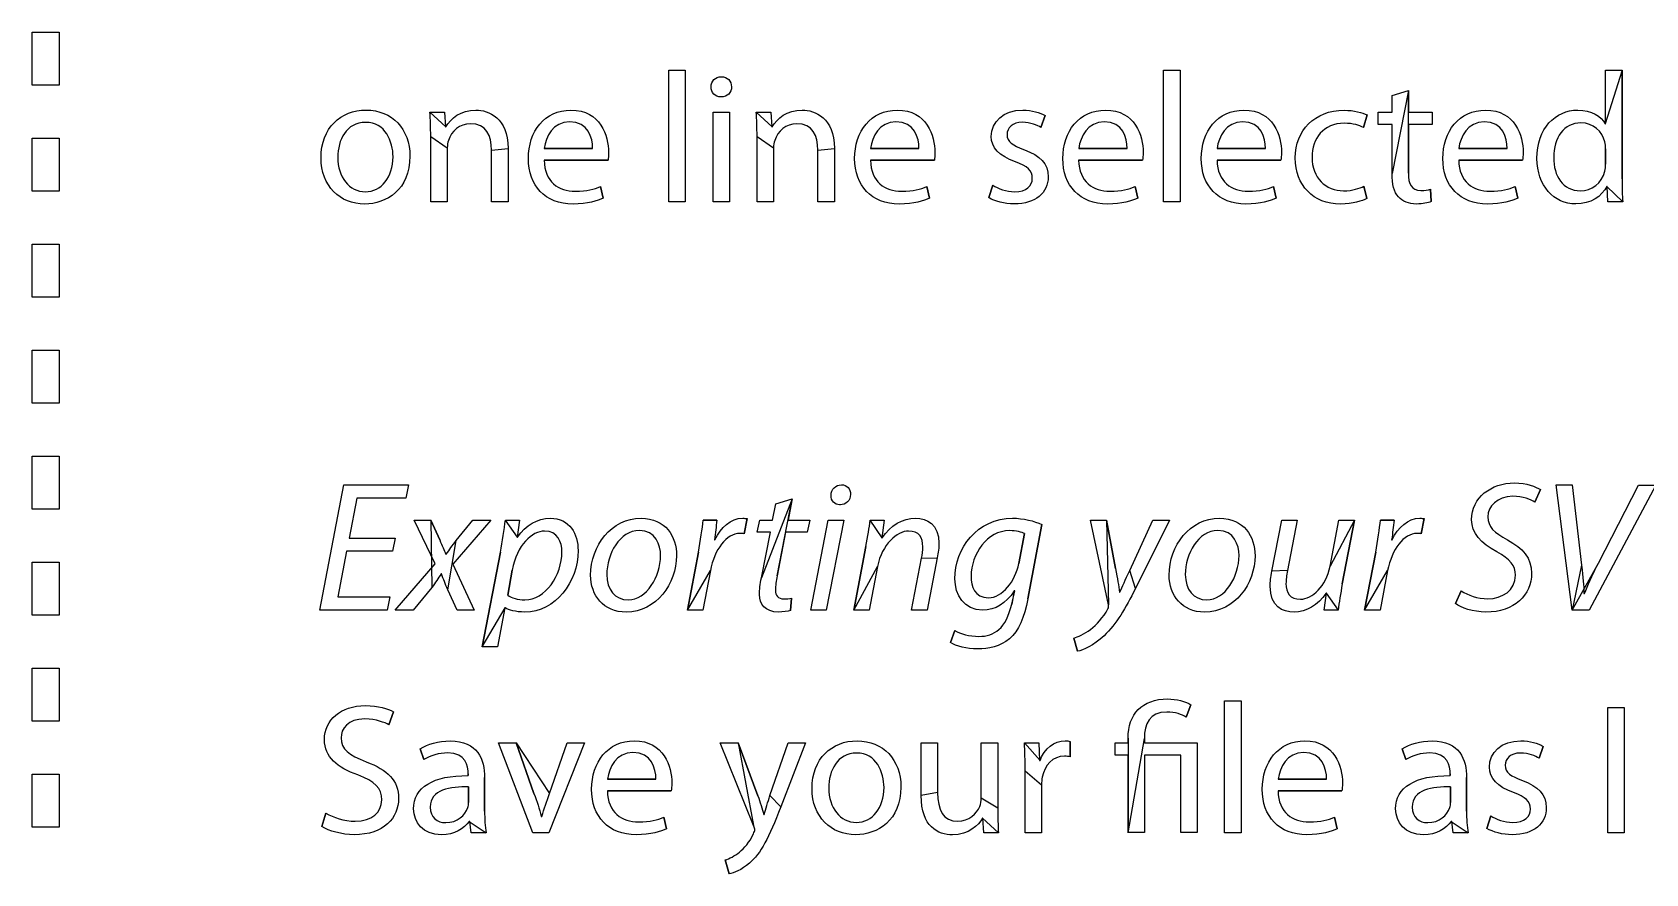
# Model space of a CAD drawing. Extents: x 1 to 901, y -2 to 434.
# Drawn here: x 730.9 to 828.6, y 103.1 to 154 of the extents above; entities that cross this region are included whole.
import ezdxf

# ---------------------------------------------------------------- set-up
doc = ezdxf.new("R2010")
doc.units = 0
doc.layers.add('Design_Template', color=7, linetype='CONTINUOUS')

msp = doc.modelspace()

# ---------------------------------------------------------------- linework, layer by layer
at = {"layer": 'Design_Template', "color": 7}
for points in [[(732.55619, 150.788623), (730.932068, 150.788623), (730.932068, 153.997461), (732.55619, 153.997461), (732.55619, 150.788623), (732.55619, 150.788623), (732.55619, 150.788623)], [(769.471688, 151.70234), (770.472147, 151.70234), (770.472147, 143.724366), (769.471688, 143.724366), (769.471688, 151.70234), (769.471688, 151.70234)], [(799.427819, 151.70234), (800.428279, 151.70234), (800.428279, 143.724366), (799.427819, 143.724366), (799.427819, 151.70234), (799.427819, 151.70234)], [(826.171436, 148.457402), (826.193362, 148.457402), (826.193362, 151.704746), (827.191385, 151.70234), (827.191385, 151.70234), (827.191385, 151.70234), (827.191385, 151.70234)], [(827.191385, 151.70234), (827.191385, 145.129035)], [(773.268887, 150.689149), (773.268887, 150.689149)], [(813.274278, 145.444303), (813.274278, 148.410072), (812.420801, 148.410072), (812.420801, 149.162544), (813.274278, 149.162544), (813.274278, 150.162097), (814.252811, 150.466135), (814.252811, 150.466135), (814.252811, 150.466135)], [(814.252811, 150.466135), (814.252811, 149.162544), (815.686912, 149.162544), (815.686912, 148.410072), (814.252811, 148.410072), (814.252811, 145.477194)], [(755.011311, 149.162544), (755.898082, 149.162544), (755.954926, 148.26407), (755.975228, 148.26407)], [(772.155551, 143.722762), (772.155551, 149.16094), (773.15601, 149.16094), (773.15601, 143.722762), (772.155551, 143.722762), (772.155551, 143.722762), (772.155551, 143.722762)], [(774.768764, 149.162544), (775.657159, 149.162544), (775.712379, 148.26407), (775.734305, 148.26407)], [(792.254881, 148.949157), (792.003954, 148.230377)], [(811.754911, 148.994882), (811.528346, 148.231179)], [(732.55619, 144.370947), (730.932068, 144.370947), (730.932068, 147.579785), (732.55619, 147.579785), (732.55619, 144.370947), (732.55619, 144.370947), (732.55619, 144.370947)], [(756.059682, 146.991765), (756.059682, 143.721959), (755.057599, 143.721959), (755.055974, 147.69049), (755.055974, 147.69049), (755.055974, 147.69049)], [(775.817135, 146.991765), (775.817135, 143.721959), (774.816676, 143.721959), (774.815051, 147.69049), (774.815051, 147.69049), (774.815051, 147.69049), (774.815051, 147.69049)], [(759.741569, 146.969303), (759.741569, 143.721959), (758.741109, 143.721959), (758.741109, 146.856994)], [(761.933322, 146.970106), (764.858367, 146.970106), (764.858367, 146.970106)], [(779.499021, 146.969303), (779.499021, 143.721959), (778.500186, 143.721959), (778.500186, 146.856994)], [(781.692399, 146.970106), (784.617444, 146.970106), (784.617444, 146.970106)], [(794.301276, 146.970106), (797.224697, 146.970106), (797.224697, 146.970106), (797.224697, 146.970106)], [(802.678501, 146.970106), (805.601922, 146.970106), (805.601922, 146.970106), (805.601922, 146.970106)], [(817.310222, 146.970106), (820.233643, 146.970106), (820.233643, 146.970106), (820.233643, 146.970106)], [(826.193362, 146.006652), (826.193362, 146.947644), (826.193362, 146.947644), (826.193362, 146.947644), (826.190925, 146.947644)], [(749.429201, 146.431021), (749.429201, 146.431021), (749.429201, 146.431021)], [(753.796467, 146.48878), (753.796467, 146.48878), (753.796467, 146.48878)], [(765.792238, 146.264161), (761.923577, 146.262557), (761.923577, 146.262557), (761.923577, 146.262557), (761.923577, 146.262557)], [(785.551315, 146.264161), (781.682654, 146.262557), (781.682654, 146.262557), (781.682654, 146.262557), (781.682654, 146.262557)], [(798.157755, 146.264161), (794.289095, 146.262557), (794.289095, 146.262557), (794.289095, 146.262557), (794.289095, 146.262557)], [(806.538229, 146.264161), (802.667944, 146.262557), (802.667944, 146.262557), (802.667944, 146.262557), (802.667944, 146.262557)], [(821.166702, 146.264161), (817.299666, 146.262557), (817.299666, 146.262557), (817.299666, 146.262557), (817.299666, 146.262557)], [(765.336671, 144.657336), (765.506392, 143.948985)], [(785.094124, 144.657336), (785.265469, 143.948985)], [(788.840975, 143.985084), (789.094338, 144.734348), (789.094338, 144.734348), (789.094338, 144.734348)], [(797.702189, 144.657336), (797.87191, 143.948985)], [(806.081038, 144.657336), (806.250759, 143.948985)], [(811.56164, 144.670973), (811.730549, 143.924918), (811.730549, 143.924918), (811.730549, 143.924918)], [(820.711135, 144.657336), (820.88248, 143.948985)], [(827.237673, 143.724366), (826.340345, 143.724366), (826.294057, 144.670171), (826.272132, 144.670171)], [(815.58378, 144.489674), (815.630068, 143.748432)], [(732.55619, 137.953271), (730.932068, 137.953271), (730.932068, 141.162109), (732.55619, 141.162109), (732.55619, 137.953271), (732.55619, 137.953271), (732.55619, 137.953271)], [(732.55619, 131.535594), (730.932068, 131.535594), (730.932068, 134.744433), (732.55619, 134.744433), (732.55619, 131.535594), (732.55619, 131.535594), (732.55619, 131.535594)], [(732.55619, 125.117918), (730.932068, 125.117918), (730.932068, 128.326756), (732.55619, 128.326756), (732.55619, 125.117918), (732.55619, 125.117918), (732.55619, 125.117918)], [(752.751344, 122.577321), (749.962726, 122.577321), (749.438946, 119.813709), (752.577563, 119.813709), (752.419211, 119.016313), (748.336979, 119.016313), (749.793005, 126.588368), (753.703892, 126.588368), (753.54554, 125.790972), (750.587201, 125.790972), (750.121078, 123.365091), (752.909696, 123.365091), (752.751344, 122.577321), (752.751344, 122.577321), (752.751344, 122.577321)], [(822.247556, 126.306793), (821.90649, 125.55432)], [(824.167269, 119.016313), (823.21066, 126.588368), (824.176201, 126.588368), (824.734899, 121.734199)], [(825.759721, 121.856937), (828.194281, 126.587566), (829.239404, 126.587566), (825.201023, 119.013906), (824.167269, 119.016313), (824.167269, 119.016313), (824.167269, 119.016313), (824.167269, 119.016313)], [(775.076535, 120.969693), (775.62224, 123.72448), (774.82642, 123.72448), (774.97584, 124.452887), (775.761103, 124.452887), (775.954374, 125.454044), (776.94184, 125.756477), (776.94184, 125.756477), (776.94184, 125.756477)], [(776.94184, 125.756477), (776.690913, 124.452887), (778.010513, 124.452887), (777.861094, 123.72448), (776.541494, 123.72448), (776.029083, 121.083607)], [(779.844148, 125.387461), (779.82953, 125.387461), (779.82953, 125.386659), (779.828718, 125.386659), (779.828718, 125.386659)], [(755.115255, 120.373651), (754.000295, 119.013906), (752.908884, 119.013906), (755.319894, 121.812013), (754.046582, 124.452084), (755.068967, 124.452084), (755.068967, 124.452887), (755.068967, 124.452887), (755.068967, 124.452887)], [(755.068967, 124.452887), (755.60168, 123.264012)], [(756.603763, 123.218286), (757.615592, 124.452887), (758.707002, 124.452887), (756.388567, 121.801584), (757.686241, 119.013906), (756.66142, 119.013906), (756.102722, 120.237276)], [(759.58078, 124.467326), (760.44319, 124.467326), (760.286462, 123.433278), (760.306763, 123.433278)], [(771.554625, 124.452887), (772.382928, 124.452887)], [(774.212502, 124.554767), (774.029788, 123.634633)], [(778.066545, 119.016313), (779.124661, 124.452887), (780.068276, 124.452887), (779.01016, 119.016313), (778.066545, 119.016313), (778.066545, 119.016313), (778.066545, 119.016313)], [(781.669661, 124.456898), (782.511769, 124.456898), (782.375343, 123.389959), (782.395644, 123.389959)], [(792.05349, 124.198586), (791.211382, 119.703004)], [(796.09918, 119.339603), (794.997212, 124.452084), (795.971686, 124.452084), (795.971686, 124.452887), (795.971686, 124.452887), (795.971686, 124.452887)], [(795.971686, 124.452887), (796.519015, 121.53124)], [(797.383861, 121.41893), (798.784667, 124.452084), (799.783502, 124.452084), (797.724927, 120.317497)], [(805.990087, 121.373204), (806.58208, 124.452084), (807.525695, 124.452084), (806.945071, 121.41893)], [(809.516058, 121.665209), (810.050394, 124.452887), (810.993197, 124.452887), (810.993197, 124.452887), (810.993197, 124.452887)], [(810.993197, 124.452887), (810.254221, 120.59827)], [(812.560476, 124.452887), (813.38959, 124.452887)], [(815.219164, 124.554767), (815.036451, 123.634633)], [(772.235133, 123.272836), (772.270051, 123.272836)], [(790.666489, 121.839288), (791.018112, 123.645062), (791.018112, 123.645062)], [(813.241795, 123.272836), (813.27509, 123.272836)], [(755.966295, 122.398428), (756.001214, 122.398428)], [(758.171042, 116.790181), (759.273009, 122.522771)], [(769.941059, 122.308581), (769.941059, 122.308581), (769.941059, 122.308581)], [(770.596393, 119.016313), (771.267155, 122.521968)], [(780.669202, 119.016313), (781.408178, 122.872534)], [(785.731592, 122.18504), (785.11605, 119.016313), (784.172435, 119.016313), (784.774984, 122.150545)], [(804.967702, 122.308581), (804.967702, 122.308581), (804.967702, 122.308581)], [(811.603867, 119.016313), (812.27463, 122.521968)], [(732.55619, 118.700242), (730.932068, 118.700242), (730.932068, 121.90908), (732.55619, 121.90908), (732.55619, 118.700242), (732.55619, 118.700242), (732.55619, 118.700242)], [(755.704812, 121.203938), (755.68451, 121.203938)], [(759.990059, 121.442194), (759.717207, 119.925216), (759.717207, 119.925216)], [(765.720776, 121.161421), (765.720776, 121.161421), (765.720776, 121.161421)], [(771.994762, 121.408502), (771.538384, 119.016313), (770.596393, 119.016313), (770.596393, 119.016313), (770.596393, 119.016313), (770.596393, 119.016313)], [(782.113859, 121.65478), (781.612817, 119.013906), (780.669202, 119.016313), (780.669202, 119.016313), (780.669202, 119.016313), (780.669202, 119.016313)], [(800.747419, 121.161421), (800.747419, 121.161421)], [(812.999801, 121.408502), (812.543422, 119.016313), (811.603867, 119.016313), (811.603867, 119.016313), (811.603867, 119.016313)], [(790.234473, 119.366076), (790.415562, 120.174703), (790.382268, 120.174703)], [(817.105583, 119.419824), (817.446649, 120.185132), (817.446649, 120.185132), (817.446649, 120.185132)], [(776.895553, 119.737499), (776.849265, 118.994653)], [(796.769942, 120.092878), (796.791868, 120.092878)], [(810.003294, 119.013906), (809.149818, 119.013906), (809.297613, 120.035119), (809.277311, 120.035119)], [(824.884319, 120.025492), (824.917613, 120.025492)], [(759.566975, 119.143062), (759.54505, 119.143062), (759.102476, 116.794192), (758.17023, 116.794192), (758.17023, 116.790181), (758.171042, 116.790181), (758.171042, 116.790181)], [(786.5266, 117.052504), (786.797829, 117.780108), (786.797829, 117.780108), (786.797829, 117.780108)], [(794.220882, 116.519034), (793.994317, 117.314826)], [(732.55619, 112.282566), (730.932068, 112.282566), (730.932068, 115.491404), (732.55619, 115.491404), (732.55619, 112.282566), (732.55619, 112.282566), (732.55619, 112.282566)], [(803.123511, 113.515562), (804.122346, 113.515562), (804.122346, 105.537588), (803.123511, 105.537588), (803.123511, 113.515562), (803.123511, 113.515562)], [(752.799256, 112.864168), (752.526403, 112.066772)], [(801.07874, 113.281317), (800.794519, 112.528844)], [(827.326187, 113.111248), (827.326187, 105.537588), (826.336284, 105.537588), (826.336284, 113.111248), (827.326187, 113.111248), (827.326187, 113.111248)], [(754.645071, 109.962576), (754.418506, 110.61397)], [(762.254898, 107.919348), (763.323571, 110.975767), (764.368694, 110.975767), (762.208611, 105.537588), (761.250379, 105.537588), (759.160133, 110.975767), (760.229617, 110.975767), (760.229617, 110.975767), (760.229617, 110.975767)], [(760.229617, 110.975767), (761.309659, 107.919348)], [(774.610412, 105.965166), (772.575386, 110.975767), (773.666797, 110.975767), (773.666797, 110.975767), (773.666797, 110.975767), (773.666797, 110.975767)], [(773.666797, 110.975767), (774.871896, 107.762115)], [(775.600315, 107.784577), (776.694974, 110.975767), (777.753089, 110.975767), (776.250776, 107.09949)], [(784.75387, 107.794204), (784.75387, 110.974965), (785.752706, 110.974965), (785.752706, 107.96347)], [(788.391905, 107.637773), (788.391905, 110.974965), (789.392365, 110.974965), (789.392365, 107.020072), (789.392365, 107.020072), (789.392365, 107.020072)], [(791.003495, 110.974965), (791.877273, 110.974965), (791.912191, 109.908026), (791.958479, 109.908026)], [(793.768564, 111.064812), (793.768564, 110.133447)], [(797.279917, 105.536786), (797.279917, 110.224096), (796.506022, 110.224096), (796.506022, 110.976569), (797.279917, 110.976569), (797.279917, 111.267771)], [(798.267384, 111.248518), (798.267384, 110.978976), (801.465281, 110.978976), (801.465281, 105.541599), (800.475378, 105.541599), (800.475378, 110.227305), (798.267384, 110.227305), (798.267384, 105.541599), (797.277481, 105.541599), (797.277481, 105.537588), (797.279917, 105.537588), (797.279917, 105.536786), (797.279917, 105.536786)], [(814.103392, 109.962576), (813.876827, 110.61397)], [(822.415652, 110.763983), (822.164725, 110.045204)], [(732.55619, 105.86489), (730.932068, 105.86489), (730.932068, 109.073728), (732.55619, 109.073728), (732.55619, 105.86489), (732.55619, 105.86489), (732.55619, 105.86489)], [(757.330558, 108.996716), (757.330558, 109.109025)], [(758.322085, 108.873978), (758.322085, 106.840377), (758.322085, 106.840377)], [(765.766252, 108.785735), (768.689673, 108.785735), (768.689673, 108.785735), (768.689673, 108.785735)], [(792.039685, 108.436774), (792.039685, 105.536786), (791.049782, 105.536786), (791.049782, 109.278291), (791.049782, 109.278291), (791.049782, 109.278291)], [(806.374192, 108.785735), (809.297613, 108.785735), (809.297613, 108.785735), (809.297613, 108.785735)], [(816.788879, 108.996716), (816.788879, 109.109025)], [(817.778782, 108.873978), (817.778782, 106.840377), (817.778782, 106.840377)], [(757.354108, 107.372242), (757.354108, 108.314036), (757.354108, 108.314036), (757.354108, 108.314036)], [(769.624355, 108.076582), (765.755695, 108.076582), (765.755695, 108.076582), (765.755695, 108.076582), (765.755695, 108.076582)], [(779.157956, 108.245848), (779.157956, 108.245848)], [(783.526034, 108.302805), (783.526034, 108.302805), (783.526034, 108.302805)], [(810.232296, 108.076582), (806.363635, 108.076582), (806.363635, 108.076582), (806.363635, 108.076582), (806.363635, 108.076582)], [(816.812429, 107.372242), (816.812429, 108.314036), (816.812429, 108.314036)], [(748.466097, 105.910616), (748.712151, 106.728067), (748.712151, 106.728067), (748.712151, 106.728067)], [(761.753857, 106.525911), (761.788775, 106.525911)], [(775.225955, 106.649451), (775.24788, 106.649451)], [(819.001746, 105.799911), (819.255109, 106.549977), (819.255109, 106.549977), (819.255109, 106.549977)], [(758.4106, 105.536786), (757.500279, 105.536786), (757.420697, 106.221873), (757.387403, 106.221873)], [(769.167165, 106.470558), (769.33851, 105.762207)], [(789.437028, 105.536786), (788.550257, 105.536786), (788.493413, 106.422425), (788.473112, 106.422425)], [(809.775105, 106.470558), (809.94645, 105.762207)], [(817.868921, 105.536786), (816.960224, 105.536786), (816.879018, 106.221873), (816.844099, 106.221873)], [(773.134084, 103.053948), (772.881533, 103.885839)]]:
    msp.add_lwpolyline(points, close=True, dxfattribs=at)
for points in [[(772.032117, 150.689149), (772.032117, 151.039715), (772.291977, 151.307653), (772.657404, 151.307653)], [(772.633043, 150.082679), (772.278984, 150.082679), (772.032117, 150.352221), (772.032117, 150.689149)], [(773.268887, 150.689149), (773.28188, 150.352221), (773.030953, 150.082679), (772.633043, 150.082679)], [(772.657404, 151.307653), (773.030953, 151.307653), (773.268887, 151.038912), (773.268887, 150.689149)], [(748.416561, 146.396526), (748.416561, 148.216739), (749.62166, 149.285282), (751.145899, 149.285282)], [(751.127222, 148.544843), (749.944048, 148.544843), (749.429201, 147.464267), (749.429201, 146.431021)], [(752.776518, 146.455889), (752.776518, 147.376024), (752.310395, 148.544843), (751.127222, 148.544843)], [(751.145899, 149.285282), (752.727795, 149.285282), (753.796467, 148.149354), (753.796467, 146.48878)], [(755.055974, 147.69049), (755.055974, 148.251234), (755.044606, 148.711703), (755.011311, 149.162544)], [(755.975228, 148.26407), (756.248081, 148.782297), (756.885549, 149.285282), (757.79587, 149.285282)], [(757.79587, 149.285282), (758.558395, 149.285282), (759.741569, 148.834441), (759.741569, 146.969303)], [(760.968593, 146.353207), (760.968593, 147.994527), (761.945503, 149.28448), (763.550948, 149.28448)], [(763.470554, 148.577734), (762.458726, 148.577734), (762.014528, 147.657599), (761.933322, 146.970106)], [(764.858367, 146.970106), (764.87136, 147.59984), (764.596883, 148.577734), (763.470554, 148.577734)], [(763.550948, 149.28448), (765.34804, 149.28448), (765.827156, 147.724183), (765.827156, 146.72463)], [(774.815051, 147.69049), (774.815051, 148.251234), (774.803683, 148.711703), (774.768764, 149.162544)], [(775.734305, 148.26407), (776.007158, 148.782297), (776.644626, 149.285282), (777.553322, 149.285282)], [(777.553322, 149.285282), (778.315848, 149.285282), (779.499021, 148.834441), (779.499021, 146.969303)], [(780.726046, 146.353207), (780.726046, 147.994527), (781.70458, 149.28448), (783.308401, 149.28448)], [(783.229631, 148.577734), (782.217803, 148.577734), (781.773605, 147.657599), (781.692399, 146.970106)], [(784.617444, 146.970106), (784.628813, 147.59984), (784.35596, 148.577734), (783.229631, 148.577734)], [(783.308401, 149.28448), (785.105493, 149.28448), (785.584609, 147.724183), (785.584609, 146.72463)], [(789.000139, 147.691292), (789.000139, 148.568107), (789.718814, 149.286085), (790.901987, 149.286085)], [(790.877625, 148.546447), (790.28482, 148.546447), (789.954311, 148.209519), (789.954311, 147.803601)], [(792.003954, 148.230377), (791.786322, 148.365148), (791.388412, 148.546447), (790.877625, 148.546447)], [(790.901987, 149.286085), (791.459061, 149.286085), (791.94711, 149.129654), (792.254881, 148.949157)], [(793.334111, 146.353207), (793.334111, 147.994527), (794.311021, 149.28448), (795.916466, 149.28448)], [(795.836884, 148.577734), (794.825055, 148.577734), (794.380858, 147.657599), (794.301276, 146.970106)], [(797.224697, 146.970106), (797.23769, 147.59984), (796.963213, 148.577734), (795.836884, 148.577734)], [(795.916466, 149.28448), (797.713558, 149.28448), (798.192674, 147.724183), (798.192674, 146.72463)], [(801.71296, 146.353207), (801.71296, 147.994527), (802.68987, 149.28448), (804.295315, 149.28448)], [(804.214109, 148.577734), (803.20228, 148.577734), (802.758083, 147.657599), (802.678501, 146.970106)], [(805.601922, 146.970106), (805.614915, 147.59984), (805.340438, 148.577734), (804.214109, 148.577734)], [(804.295315, 149.28448), (806.094031, 149.28448), (806.571523, 147.724183), (806.571523, 146.72463)], [(807.408758, 146.387702), (807.408758, 148.062715), (808.570006, 149.27726), (810.367098, 149.27726)], [(810.367098, 149.27726), (810.959091, 149.27726), (811.482058, 149.129654), (811.754911, 148.994882)], [(816.343057, 146.353207), (816.343057, 147.994527), (817.319967, 149.28448), (818.925413, 149.28448)], [(818.84583, 148.577734), (817.834002, 148.577734), (817.389804, 147.657599), (817.310222, 146.970106)], [(820.233643, 146.970106), (820.246636, 147.59984), (819.973784, 148.577734), (818.84583, 148.577734)], [(818.925413, 149.28448), (820.724128, 149.28448), (821.201621, 147.724183), (821.201621, 146.72463)], [(822.041292, 146.36524), (822.029923, 148.175024), (823.167621, 149.287689), (824.510771, 149.287689)], [(824.699981, 148.511952), (823.667851, 148.511952), (823.052308, 147.61428), (823.052308, 146.410966)], [(824.510771, 149.287689), (825.351254, 149.287689), (825.920509, 148.895409), (826.171436, 148.457402)], [(826.144638, 147.364793), (825.996843, 147.994527), (825.451138, 148.511952), (824.699981, 148.511952)], [(757.469421, 148.46382), (756.810027, 148.46382), (756.297616, 148.003352), (756.127895, 147.451431)], [(758.741109, 146.856994), (758.741109, 147.733809), (758.411412, 148.46382), (757.469421, 148.46382)], [(777.22525, 148.46382), (776.566668, 148.46382), (776.056693, 148.003352), (775.885348, 147.451431)], [(778.500186, 146.856994), (778.500186, 147.733809), (778.170489, 148.46382), (777.22525, 148.46382)], [(790.456165, 146.151852), (789.466263, 146.500813), (789.000139, 147.037491), (789.000139, 147.691292)], [(789.954311, 147.803601), (789.954311, 147.35276), (790.284008, 147.152207), (791.001059, 146.884269)], [(810.367098, 148.488688), (809.104342, 148.488688), (808.421399, 147.568554), (808.421399, 146.433427)], [(811.528346, 148.231179), (811.288787, 148.36595), (810.914427, 148.488688), (810.367098, 148.488688)], [(756.127895, 147.451431), (756.081608, 147.328693), (756.059682, 147.160229), (756.059682, 146.991765)], [(765.827156, 146.72463), (765.827156, 146.522473), (765.805231, 146.36524), (765.792238, 146.264161)], [(775.885348, 147.451431), (775.837437, 147.328693), (775.817135, 147.160229), (775.817135, 146.991765)], [(785.584609, 146.72463), (785.584609, 146.522473), (785.562684, 146.36524), (785.551315, 146.264161)], [(791.001059, 146.884269), (791.957667, 146.524879), (792.444092, 146.052378), (792.444092, 145.242146)], [(798.192674, 146.72463), (798.192674, 146.522473), (798.169124, 146.36524), (798.157755, 146.264161)], [(806.571523, 146.72463), (806.571523, 146.522473), (806.549597, 146.36524), (806.538229, 146.264161)], [(821.201621, 146.72463), (821.201621, 146.522473), (821.178071, 146.36524), (821.166702, 146.264161)], [(826.190925, 146.947644), (826.190925, 147.071184), (826.179557, 147.24045), (826.144638, 147.364793)], [(751.05576, 143.599221), (749.56644, 143.599221), (748.416561, 144.677391), (748.416561, 146.396526)], [(749.429201, 146.431021), (749.429201, 145.240542), (750.122702, 144.341265), (751.10286, 144.341265)], [(753.796467, 146.48878), (753.796467, 144.475234), (752.386729, 143.599221), (751.05576, 143.599221)], [(751.10286, 144.341265), (752.059468, 144.341265), (752.776518, 145.228509), (752.776518, 146.455889)], [(763.676006, 143.598419), (761.980422, 143.598419), (760.968593, 144.711084), (760.968593, 146.353207)], [(761.923577, 146.262557), (761.945503, 144.925274), (762.811973, 144.374156), (763.812432, 144.374156)], [(783.433459, 143.598419), (781.737875, 143.598419), (780.726046, 144.711084), (780.726046, 146.353207)], [(781.682654, 146.262557), (781.70458, 144.925274), (782.569425, 144.374156), (783.569885, 144.374156)], [(791.480987, 145.152299), (791.480987, 145.623998), (791.195141, 145.881507), (790.456165, 146.151852)], [(796.041523, 143.598419), (794.344315, 143.598419), (793.334111, 144.711084), (793.334111, 146.353207)], [(794.289095, 146.262557), (794.311021, 144.925274), (795.17749, 144.374156), (796.17795, 144.374156)], [(804.420372, 143.598419), (802.724788, 143.598419), (801.71296, 144.711084), (801.71296, 146.353207)], [(802.667944, 146.262557), (802.68987, 144.925274), (803.556339, 144.374156), (804.556799, 144.374156)], [(810.149465, 143.600023), (808.4888, 143.600023), (807.408758, 144.723117), (807.408758, 146.387702)], [(808.421399, 146.433427), (808.421399, 145.175563), (809.241581, 144.401431), (810.333803, 144.401431)], [(819.05047, 143.598419), (817.354886, 143.598419), (816.343057, 144.711084), (816.343057, 146.353207)], [(817.299666, 146.262557), (817.319967, 144.925274), (818.186437, 144.374156), (819.186896, 144.374156)], [(824.394646, 143.601628), (823.063677, 143.601628), (822.041292, 144.714292), (822.041292, 146.36524)], [(823.052308, 146.410966), (823.052308, 145.309532), (823.599638, 144.400629), (824.679679, 144.400629)], [(824.679679, 144.400629), (825.348818, 144.400629), (825.96436, 144.837833), (826.147074, 145.580679)], [(826.147074, 145.580679), (826.181993, 145.71545), (826.193362, 145.850221), (826.193362, 146.006652)], [(763.812432, 144.374156), (764.527858, 144.374156), (764.960687, 144.497696), (765.336671, 144.657336)], [(783.569885, 144.374156), (784.286935, 144.374156), (784.71814, 144.497696), (785.094124, 144.657336)], [(789.094338, 144.734348), (789.389117, 144.543422), (789.912896, 144.341265), (790.413938, 144.341265)], [(792.444092, 145.242146), (792.444092, 144.288319), (791.693747, 143.601628), (790.385516, 143.601628)], [(790.413938, 144.341265), (791.141545, 144.341265), (791.480987, 144.701457), (791.480987, 145.152299)], [(796.17795, 144.374156), (796.895, 144.374156), (797.32458, 144.497696), (797.702189, 144.657336)], [(804.556799, 144.374156), (805.272225, 144.374156), (805.705054, 144.497696), (806.081038, 144.657336)], [(810.333803, 144.401431), (810.89981, 144.401431), (811.277419, 144.547433), (811.56164, 144.670973)], [(813.661631, 144.027601), (813.377409, 144.318803), (813.274278, 144.803338), (813.274278, 145.444303)], [(814.252811, 145.477194), (814.252811, 144.803338), (814.444458, 144.422288), (815.003156, 144.422288)], [(819.186896, 144.374156), (819.903946, 144.374156), (820.335151, 144.497696), (820.711135, 144.657336)], [(826.272132, 144.670171), (825.965985, 144.062096), (825.295222, 143.601628), (824.394646, 143.601628)], [(827.191385, 145.129035), (827.191385, 144.6445), (827.202754, 144.094987), (827.237673, 143.724366)], [(765.506392, 143.948985), (765.153957, 143.791752), (764.551408, 143.598419), (763.676006, 143.598419)], [(785.265469, 143.948985), (784.91141, 143.791752), (784.308861, 143.598419), (783.433459, 143.598419)], [(790.385516, 143.601628), (789.784591, 143.601628), (789.225892, 143.758059), (788.840975, 143.985084)], [(797.87191, 143.948985), (797.517851, 143.791752), (796.915301, 143.598419), (796.041523, 143.598419)], [(806.250759, 143.948985), (805.898324, 143.791752), (805.295775, 143.598419), (804.420372, 143.598419)], [(811.730549, 143.924918), (811.469065, 143.790147), (810.888441, 143.600023), (810.149465, 143.600023)], [(814.743297, 143.600023), (814.275549, 143.600023), (813.901189, 143.757257), (813.661631, 144.027601)], [(815.630068, 143.748432), (815.438421, 143.667409), (815.13065, 143.600023), (814.743297, 143.600023)], [(815.003156, 144.422288), (815.277633, 144.422288), (815.435985, 144.443146), (815.58378, 144.489674)], [(820.88248, 143.948985), (820.528422, 143.791752), (819.925872, 143.598419), (819.05047, 143.598419)], [(779.296006, 125.971469), (779.307375, 126.330859), (779.581852, 126.600402), (779.921293, 126.600402)], [(779.921293, 126.600402), (780.263983, 126.600402), (780.479992, 126.350914), (780.479992, 126.015591)], [(818.084117, 124.487382), (818.084117, 125.8375), (819.26729, 126.711909), (820.677029, 126.711909)], [(820.677029, 126.711909), (821.414381, 126.711909), (821.974703, 126.488092), (822.247556, 126.306793)], [(779.828718, 125.386659), (779.511202, 125.386659), (779.296006, 125.634541), (779.296006, 125.971469)], [(780.479992, 126.015591), (780.468623, 125.645772), (780.207139, 125.387461), (779.844148, 125.387461)], [(820.573897, 125.904886), (819.630282, 125.904886), (819.062651, 125.286382), (819.062651, 124.668681)], [(821.90649, 125.55432), (821.666932, 125.689092), (821.18944, 125.914512), (820.573897, 125.904886)], [(759.273009, 122.522771), (759.38751, 123.174165), (759.501198, 123.914604), (759.58078, 124.467326)], [(760.306763, 123.433278), (760.807805, 124.142432), (761.537848, 124.58124), (762.287381, 124.58124)], [(762.287381, 124.58124), (763.481923, 124.58124), (763.981341, 123.614578), (763.981341, 122.615025)], [(764.742242, 121.127728), (764.742242, 122.915051), (766.006622, 124.577229), (767.792345, 124.577229)], [(767.792345, 124.577229), (769.281665, 124.577229), (769.941059, 123.464565), (769.941059, 122.308581)], [(771.267155, 122.521968), (771.403582, 123.230319), (771.495345, 123.948297), (771.554625, 124.452887)], [(772.382928, 124.452887), (772.338264, 124.071035), (772.294413, 123.690788), (772.235133, 123.272836)], [(772.270051, 123.272836), (772.622486, 124.015682), (773.213666, 124.576427), (773.952642, 124.576427)], [(773.952642, 124.576427), (774.032224, 124.576427), (774.144289, 124.565196), (774.212502, 124.554767)], [(781.408178, 122.872534), (781.533235, 123.479004), (781.601448, 124.006858), (781.669661, 124.456898)], [(782.395644, 123.389959), (782.886129, 124.15286), (783.626729, 124.580438), (784.432294, 124.580438)], [(784.432294, 124.580438), (785.091688, 124.580438), (785.8331, 124.209015), (785.8331, 123.061855)], [(786.797017, 120.907121), (786.785648, 122.749796), (788.162904, 124.58124), (790.289693, 124.58124)], [(790.289693, 124.58124), (790.925537, 124.58124), (791.622285, 124.401545), (792.05349, 124.198586)], [(799.770509, 121.127728), (799.770509, 122.915051), (801.033265, 124.577229), (802.818987, 124.577229)], [(802.818987, 124.577229), (804.308308, 124.577229), (804.967702, 123.464565), (804.967702, 122.308581)], [(812.27463, 122.521968), (812.411056, 123.230319), (812.502819, 123.948297), (812.560476, 124.452887)], [(813.38959, 124.452887), (813.343303, 124.071035), (813.299451, 123.690788), (813.241795, 123.272836)], [(813.27509, 123.272836), (813.629148, 124.015682), (814.218705, 124.576427), (814.957681, 124.576427)], [(814.957681, 124.576427), (815.038887, 124.576427), (815.150951, 124.565196), (815.219164, 124.554767)], [(819.608356, 122.542826), (818.629822, 123.061053), (818.084117, 123.665919), (818.084117, 124.487382)], [(819.062651, 124.668681), (819.062651, 124.05098), (819.450004, 123.702821), (820.245824, 123.264012)], [(755.60168, 123.264012), (755.752723, 122.914249), (755.863163, 122.645509), (755.966295, 122.398428)], [(756.001214, 122.398428), (756.217222, 122.702465), (756.329287, 122.893391), (756.603763, 123.218286)], [(761.947127, 123.801493), (761.208151, 123.801493), (760.273469, 122.959173), (759.990059, 121.442194)], [(763.005243, 122.543628), (763.005243, 123.117208), (762.743759, 123.801493), (761.947127, 123.801493)], [(767.689213, 123.837592), (766.50604, 123.835185), (765.709407, 122.408857), (765.720776, 121.161421)], [(768.975518, 122.320614), (768.975518, 122.947942), (768.68074, 123.837592), (767.689213, 123.837592)], [(773.780485, 123.65549), (772.958679, 123.65549), (772.232696, 122.677597), (771.994762, 121.408502)], [(774.029788, 123.634633), (773.972944, 123.64827), (773.881993, 123.65549), (773.780485, 123.65549)], [(783.990533, 123.80069), (783.321394, 123.80069), (782.364786, 123.003294), (782.113859, 121.65478)], [(784.854566, 122.846863), (784.854566, 123.398783), (784.636934, 123.80069), (783.990533, 123.80069)], [(790.107791, 123.826361), (788.731347, 123.826361), (787.787732, 122.408857), (787.776363, 121.062749)], [(791.018112, 123.645062), (790.846767, 123.725283), (790.505701, 123.826361), (790.107791, 123.826361)], [(802.71748, 123.837592), (801.532682, 123.835185), (800.73605, 122.408857), (800.747419, 121.161421)], [(804.002161, 122.320614), (804.002161, 122.947942), (803.707383, 123.837592), (802.71748, 123.837592)], [(814.785524, 123.65549), (813.965342, 123.65549), (813.239359, 122.677597), (812.999801, 121.408502)], [(815.036451, 123.634633), (814.979606, 123.64827), (814.887031, 123.65549), (814.785524, 123.65549)], [(820.245824, 123.264012), (821.18944, 122.770653), (821.713219, 122.175414), (821.713219, 121.241642)], [(763.981341, 122.615025), (763.981341, 120.704964), (762.593528, 118.895179), (760.763142, 118.895179)], [(760.763954, 119.634014), (761.980422, 119.634014), (763.005243, 121.118102), (763.005243, 122.543628)], [(769.941059, 122.308581), (769.941059, 120.633567), (768.734336, 118.891168), (766.892581, 118.891168)], [(767.020075, 119.634014), (768.133411, 119.634014), (768.975518, 121.050716), (768.975518, 122.320614)], [(784.774984, 122.150545), (784.821272, 122.364735), (784.854566, 122.623047), (784.854566, 122.846863)], [(785.8331, 123.061855), (785.8331, 122.826006), (785.786813, 122.477045), (785.731592, 122.18504)], [(804.967702, 122.308581), (804.967702, 120.633567), (803.764227, 118.891168), (801.919224, 118.891168)], [(802.046717, 119.634014), (803.160053, 119.634014), (804.002161, 121.050716), (804.002161, 122.320614)], [(820.734685, 121.126926), (820.734685, 121.688473), (820.406612, 122.105622), (819.608356, 122.542826)], [(755.68451, 121.203938), (755.511541, 120.945627), (755.354813, 120.699348), (755.115255, 120.373651)], [(756.102722, 120.237276), (755.920008, 120.643194), (755.841238, 120.855779), (755.704812, 121.203938)], [(765.720776, 121.161421), (765.720776, 120.273375), (766.211261, 119.634014), (767.020075, 119.634014)], [(788.834479, 119.759159), (789.641668, 119.759159), (790.473219, 120.772349), (790.666489, 121.839288)], [(796.519015, 121.53124), (796.644073, 120.902307), (796.712286, 120.497994), (796.769942, 120.092878)], [(796.791868, 120.092878), (796.941287, 120.441839), (797.099639, 120.822889), (797.383861, 121.41893)], [(800.747419, 121.161421), (800.747419, 120.273375), (801.237904, 119.634014), (802.046717, 119.634014)], [(805.886955, 120.462696), (805.886955, 120.719404), (805.921874, 121.013012), (805.990087, 121.373204)], [(806.945071, 121.41893), (806.876858, 121.114893), (806.843564, 120.856581), (806.843564, 120.620732)], [(807.730335, 119.676531), (808.41409, 119.676531), (809.289492, 120.462696), (809.516058, 121.665209)], [(821.713219, 121.241642), (821.713219, 119.926821), (820.666472, 118.892772), (818.948962, 118.892772)], [(824.734899, 121.734199), (824.825038, 120.95766), (824.871326, 120.519653), (824.884319, 120.025492)], [(824.917613, 120.025492), (825.110884, 120.497994), (825.339885, 121.05954), (825.759721, 121.856937)], [(766.892581, 118.891168), (765.516137, 118.891168), (764.742242, 119.903556), (764.742242, 121.127728)], [(774.96041, 119.949282), (774.96041, 120.265353), (774.995329, 120.57661), (775.076535, 120.969693)], [(776.029083, 121.083607), (775.972239, 120.778767), (775.927576, 120.498796), (775.927576, 120.218825)], [(775.927576, 120.218825), (775.927576, 119.893128), (776.085928, 119.690971), (776.451355, 119.690971)], [(788.470675, 119.018719), (787.367084, 119.018719), (786.797017, 119.939656), (786.797017, 120.907121)], [(787.776363, 121.062749), (787.776363, 120.468312), (787.993995, 119.759159), (788.834479, 119.759159)], [(790.382268, 120.174703), (789.904776, 119.400571), (789.234013, 119.018719), (788.470675, 119.018719)], [(797.724927, 120.317497), (797.132934, 119.137446), (796.576672, 118.182817), (795.824703, 117.462433)], [(801.919224, 118.891168), (800.544404, 118.891168), (799.770509, 119.903556), (799.770509, 121.127728)], [(807.331612, 118.887959), (806.627555, 118.887959), (805.886955, 119.226492), (805.886955, 120.462696)], [(806.843564, 120.620732), (806.843564, 120.059185), (807.083122, 119.676531), (807.730335, 119.676531)], [(810.254221, 120.59827), (810.139721, 119.9918), (810.062575, 119.463946), (810.003294, 119.013906)], [(817.446649, 120.185132), (817.857552, 119.91559), (818.436552, 119.700597), (819.07402, 119.700597)], [(819.07402, 119.700597), (819.938053, 119.700597), (820.734685, 120.205187), (820.734685, 121.126926)], [(759.717207, 119.925216), (759.956765, 119.73429), (760.319756, 119.634014), (760.763954, 119.634014)], [(776.121658, 118.894377), (775.281175, 118.894377), (774.96041, 119.400571), (774.96041, 119.949282)], [(776.451355, 119.690971), (776.609707, 119.690971), (776.770495, 119.703004), (776.895553, 119.737499)], [(788.253855, 117.420718), (789.175545, 117.420718), (789.903152, 117.894824), (790.234473, 119.366076)], [(791.211382, 119.703004), (790.984817, 118.555844), (790.677046, 117.760053), (790.098046, 117.277122)], [(796.064261, 119.090116), (796.110549, 119.179963), (796.110549, 119.247349), (796.09918, 119.339603)], [(809.277311, 120.035119), (808.786014, 119.328372), (808.059219, 118.887959), (807.331612, 118.887959)], [(818.948962, 118.892772), (818.176692, 118.904003), (817.424723, 119.150282), (817.105583, 119.419824)], [(760.763142, 118.895179), (760.170337, 118.895179), (759.784608, 119.017115), (759.566975, 119.143062)], [(776.849265, 118.994653), (776.67792, 118.940103), (776.393699, 118.894377), (776.121658, 118.894377)], [(795.006145, 117.84268), (795.369137, 118.125058), (795.767859, 118.56146), (796.064261, 119.090116)], [(786.797829, 117.780108), (787.127526, 117.577951), (787.673231, 117.420718), (788.253855, 117.420718)], [(790.098046, 117.277122), (789.550717, 116.804621), (788.811741, 116.66985), (788.175897, 116.66985)], [(793.994317, 117.314826), (794.232251, 117.404674), (794.630161, 117.550676), (795.006145, 117.84268)], [(795.824703, 117.462433), (795.210785, 116.843929), (794.540022, 116.58642), (794.220882, 116.519034)], [(788.175897, 116.66985), (787.50351, 116.66985), (786.878223, 116.826281), (786.5266, 117.052504)], [(797.279917, 111.267771), (797.279917, 112.706133), (798.133393, 113.639102), (799.679558, 113.639102)], [(799.679558, 113.639102), (800.191969, 113.639102), (800.794519, 113.483474), (801.07874, 113.281317)], [(748.624449, 111.179528), (748.624449, 112.36038), (749.614351, 113.234789), (751.105296, 113.234789)], [(751.070377, 112.426162), (750.02363, 112.426162), (749.627344, 111.807658), (749.627344, 111.291035)], [(752.526403, 112.066772), (752.275476, 112.201543), (751.76469, 112.426162), (751.070377, 112.426162)], [(751.105296, 113.234789), (751.890559, 113.234789), (752.45819, 113.054292), (752.799256, 112.864168)], [(799.633271, 112.84331), (798.573531, 112.84331), (798.267384, 112.1133), (798.267384, 111.248518)], [(800.794519, 112.528844), (800.55496, 112.697308), (800.123756, 112.84331), (799.633271, 112.84331)], [(750.64973, 109.032815), (749.398343, 109.470019), (748.624449, 110.110985), (748.624449, 111.179528)], [(749.627344, 111.291035), (749.627344, 110.581882), (750.091843, 110.23613), (751.151583, 109.830212)], [(754.418506, 110.61397), (754.874885, 110.905172), (755.533467, 111.097703), (756.228591, 111.097703)], [(756.228591, 111.097703), (757.911182, 111.097703), (758.322085, 109.962576), (758.322085, 108.873978)], [(764.799087, 108.165627), (764.799087, 109.80775), (765.777621, 111.098505), (767.383066, 111.098505)], [(767.383066, 111.098505), (769.180158, 111.098505), (769.659274, 109.536603), (769.659274, 108.53705)], [(778.146127, 108.211353), (778.146127, 110.032368), (779.351226, 111.099307), (780.875465, 111.099307)], [(780.875465, 111.099307), (782.456549, 111.099307), (783.526034, 109.964181), (783.526034, 108.302805)], [(791.049782, 109.278291), (791.049782, 109.920861), (791.036789, 110.470375), (791.003495, 110.974965)], [(791.958479, 109.908026), (792.209406, 110.638037), (792.811955, 111.098505), (793.482718, 111.098505)], [(793.482718, 111.098505), (793.597219, 111.098505), (793.675989, 111.087274), (793.768564, 111.064812)], [(805.407027, 108.165627), (805.407027, 109.80775), (806.385561, 111.098505), (807.989382, 111.098505)], [(807.989382, 111.098505), (809.788098, 111.098505), (810.267214, 109.536603), (810.267214, 108.53705)], [(813.876827, 110.61397), (814.332393, 110.905172), (814.990163, 111.097703), (815.686912, 111.097703)], [(815.686912, 111.097703), (817.369503, 111.097703), (817.778782, 109.962576), (817.778782, 108.873978)], [(819.162534, 109.506119), (819.162534, 110.383736), (819.879585, 111.100911), (821.062758, 111.100911)], [(821.062758, 111.100911), (821.619832, 111.100911), (822.109505, 110.944481), (822.415652, 110.763983)], [(751.151583, 109.830212), (752.449258, 109.336853), (753.108651, 108.717547), (753.108651, 107.607289)], [(756.079172, 110.368494), (755.566761, 110.368494), (755.032425, 110.210459), (754.645071, 109.962576)], [(757.330558, 109.109025), (757.330558, 109.559867), (757.207125, 110.368494), (756.079172, 110.368494)], [(767.30186, 110.39256), (766.290031, 110.39256), (765.845834, 109.473228), (765.766252, 108.785735)], [(768.689673, 108.785735), (768.701042, 109.414667), (768.428189, 110.39256), (767.30186, 110.39256)], [(780.855976, 110.360472), (779.670366, 110.358868), (779.157956, 109.278291), (779.157956, 108.245848)], [(782.503648, 108.271518), (782.503648, 109.190851), (782.039149, 110.360472), (780.855976, 110.360472)], [(793.427498, 110.166337), (792.721817, 110.166337), (792.222399, 109.638483), (792.085973, 108.897242)], [(793.768564, 110.133447), (793.665432, 110.154304), (793.563924, 110.166337), (793.427498, 110.166337)], [(807.9098, 110.39256), (806.897972, 110.39256), (806.453774, 109.473228), (806.374192, 108.785735)], [(809.297613, 108.785735), (809.310606, 109.414667), (809.037753, 110.39256), (807.9098, 110.39256)], [(815.537493, 110.368494), (815.026706, 110.368494), (814.490745, 110.210459), (814.103392, 109.962576)], [(816.788879, 109.109025), (816.788879, 109.559867), (816.665446, 110.368494), (815.537493, 110.368494)], [(820.61856, 107.967481), (819.628658, 108.316442), (819.162534, 108.85312), (819.162534, 109.506119)], [(821.038396, 110.360472), (820.446403, 110.360472), (820.116707, 110.023544), (820.116707, 109.61923)], [(820.116707, 109.61923), (820.116707, 109.168389), (820.446403, 108.967836), (821.161829, 108.698294)], [(822.164725, 110.045204), (821.947093, 110.179975), (821.549183, 110.360472), (821.038396, 110.360472)], [(752.092763, 107.526266), (752.092763, 108.233815), (751.68186, 108.639733), (750.64973, 109.032815)], [(754.02222, 106.974346), (754.02222, 108.289167), (755.205394, 109.007947), (757.330558, 108.996716)], [(769.659274, 108.53705), (769.659274, 108.334893), (769.635724, 108.178462), (769.624355, 108.076582)], [(792.085973, 108.897242), (792.064047, 108.761668), (792.039685, 108.604435), (792.039685, 108.436774)], [(810.267214, 108.53705), (810.267214, 108.334893), (810.243665, 108.178462), (810.232296, 108.076582)], [(813.478917, 106.974346), (813.478917, 108.289167), (814.66209, 109.007947), (816.788879, 108.996716)], [(821.161829, 108.698294), (822.118438, 108.339706), (822.606487, 107.868007), (822.606487, 107.056973)], [(753.108651, 107.607289), (753.108651, 106.43847), (752.231625, 105.416455), (750.42154, 105.416455)], [(750.487317, 106.234708), (751.50077, 106.234708), (752.092763, 106.762562), (752.092763, 107.526266)], [(757.354108, 108.314036), (756.262698, 108.334893), (755.02268, 108.143967), (755.02268, 107.089062)], [(761.309659, 107.919348), (761.492373, 107.425187), (761.639356, 106.975148), (761.753857, 106.525911)], [(761.788775, 106.525911), (761.912209, 106.97595), (762.074621, 107.425187), (762.254898, 107.919348)], [(767.506499, 105.412444), (765.810915, 105.412444), (764.799087, 106.525108), (764.799087, 108.165627)], [(765.755695, 108.076582), (765.777621, 106.7401), (766.64409, 106.18818), (767.642926, 106.18818)], [(774.871896, 107.762115), (774.996953, 107.403528), (775.13338, 106.97595), (775.225955, 106.649451)], [(775.24788, 106.649451), (775.351012, 106.975148), (775.463889, 107.391495), (775.600315, 107.784577)], [(780.785327, 105.413246), (779.294382, 105.413246), (778.146127, 106.49302), (778.146127, 108.211353)], [(779.157956, 108.245848), (779.157956, 107.055369), (779.851456, 106.156894), (780.831614, 106.156894)], [(783.526034, 108.302805), (783.526034, 106.290061), (782.117919, 105.413246), (780.785327, 105.413246)], [(780.831614, 106.156894), (781.788222, 106.156894), (782.503648, 107.042533), (782.503648, 108.271518)], [(786.65247, 105.410839), (785.788437, 105.410839), (784.75387, 105.883341), (784.75387, 107.794204)], [(785.752706, 107.96347), (785.752706, 106.929422), (786.07347, 106.232302), (786.982167, 106.232302)], [(788.301767, 107.131579), (788.356987, 107.278383), (788.391905, 107.456474), (788.391905, 107.637773)], [(808.11444, 105.412444), (806.418856, 105.412444), (805.407027, 106.525108), (805.407027, 108.165627)], [(806.363635, 108.076582), (806.385561, 106.7401), (807.25203, 106.18818), (808.250866, 106.18818)], [(816.812429, 108.314036), (815.719394, 108.334893), (814.481001, 108.143967), (814.481001, 107.089062)], [(821.643382, 106.967928), (821.643382, 107.439627), (821.357536, 107.697939), (820.61856, 107.967481)], [(748.712151, 106.728067), (749.156349, 106.458525), (749.805186, 106.234708), (750.487317, 106.234708)], [(755.703187, 105.412444), (754.588227, 105.412444), (754.02222, 106.18818), (754.02222, 106.974346)], [(755.02268, 107.089062), (755.02268, 106.448898), (755.455509, 106.145663), (755.966295, 106.145663)], [(755.966295, 106.145663), (756.683345, 106.145663), (757.1381, 106.596505), (757.297264, 107.055369)], [(757.297264, 107.055369), (757.333807, 107.157249), (757.354108, 107.270361), (757.354108, 107.372242)], [(758.322085, 106.840377), (758.322085, 106.368677), (758.342387, 105.909011), (758.4106, 105.536786)], [(776.250776, 107.09949), (775.532102, 105.235155), (775.045677, 104.278922), (774.363545, 103.694913)], [(786.982167, 106.232302), (787.65293, 106.232302), (788.119053, 106.69277), (788.301767, 107.131579)], [(789.392365, 107.020072), (789.392365, 106.458525), (789.403734, 105.965166), (789.437028, 105.536786)], [(815.163132, 105.412444), (814.048172, 105.412444), (813.478917, 106.18818), (813.478917, 106.974346)], [(814.481001, 107.089062), (814.481001, 106.448898), (814.912205, 106.145663), (815.424616, 106.145663)], [(815.424616, 106.145663), (816.141666, 106.145663), (816.594796, 106.596505), (816.757209, 107.055369)], [(816.757209, 107.055369), (816.790503, 107.157249), (816.812429, 107.270361), (816.812429, 107.372242)], [(817.778782, 106.840377), (817.778782, 106.368677), (817.800708, 105.909011), (817.868921, 105.536786)], [(819.255109, 106.549977), (819.549888, 106.359853), (820.075291, 106.157696), (820.574709, 106.157696)], [(822.606487, 107.056973), (822.606487, 106.103948), (821.854518, 105.416455), (820.547911, 105.416455)], [(820.574709, 106.157696), (821.302316, 106.157696), (821.643382, 106.516284), (821.643382, 106.967928)], [(750.42154, 105.416455), (749.682564, 105.416455), (748.875375, 105.641073), (748.466097, 105.910616)], [(757.387403, 106.221873), (757.079631, 105.795098), (756.490075, 105.412444), (755.703187, 105.412444)], [(769.33851, 105.762207), (768.984451, 105.604172), (768.381901, 105.412444), (767.506499, 105.412444)], [(767.642926, 106.18818), (768.359976, 106.18818), (768.79118, 106.311721), (769.167165, 106.470558)], [(774.599043, 105.470203), (774.645331, 105.572083), (774.678625, 105.651502), (774.678625, 105.706855)], [(774.678625, 105.706855), (774.678625, 105.763009), (774.658324, 105.842428), (774.610412, 105.965166)], [(788.473112, 106.422425), (788.211628, 105.984419), (787.631004, 105.410839), (786.65247, 105.410839)], [(809.94645, 105.762207), (809.592391, 105.604172), (808.989842, 105.412444), (808.11444, 105.412444)], [(808.250866, 106.18818), (808.967916, 106.18818), (809.399121, 106.311721), (809.775105, 106.470558)], [(816.844099, 106.221873), (816.537952, 105.795098), (815.946771, 105.412444), (815.163132, 105.412444)], [(820.547911, 105.416455), (819.945362, 105.416455), (819.386663, 105.572083), (819.001746, 105.799911)], [(773.75856, 104.368769), (774.031412, 104.584563), (774.372478, 104.964009), (774.599043, 105.470203)], [(772.881533, 103.885839), (773.134084, 103.964456), (773.462157, 104.122491), (773.75856, 104.368769)], [(774.363545, 103.694913), (773.872248, 103.269742), (773.385011, 103.100476), (773.134084, 103.053948)]]:
    msp.add_open_spline(points, degree=3, dxfattribs=at)

doc.saveas('drawing.dxf')
